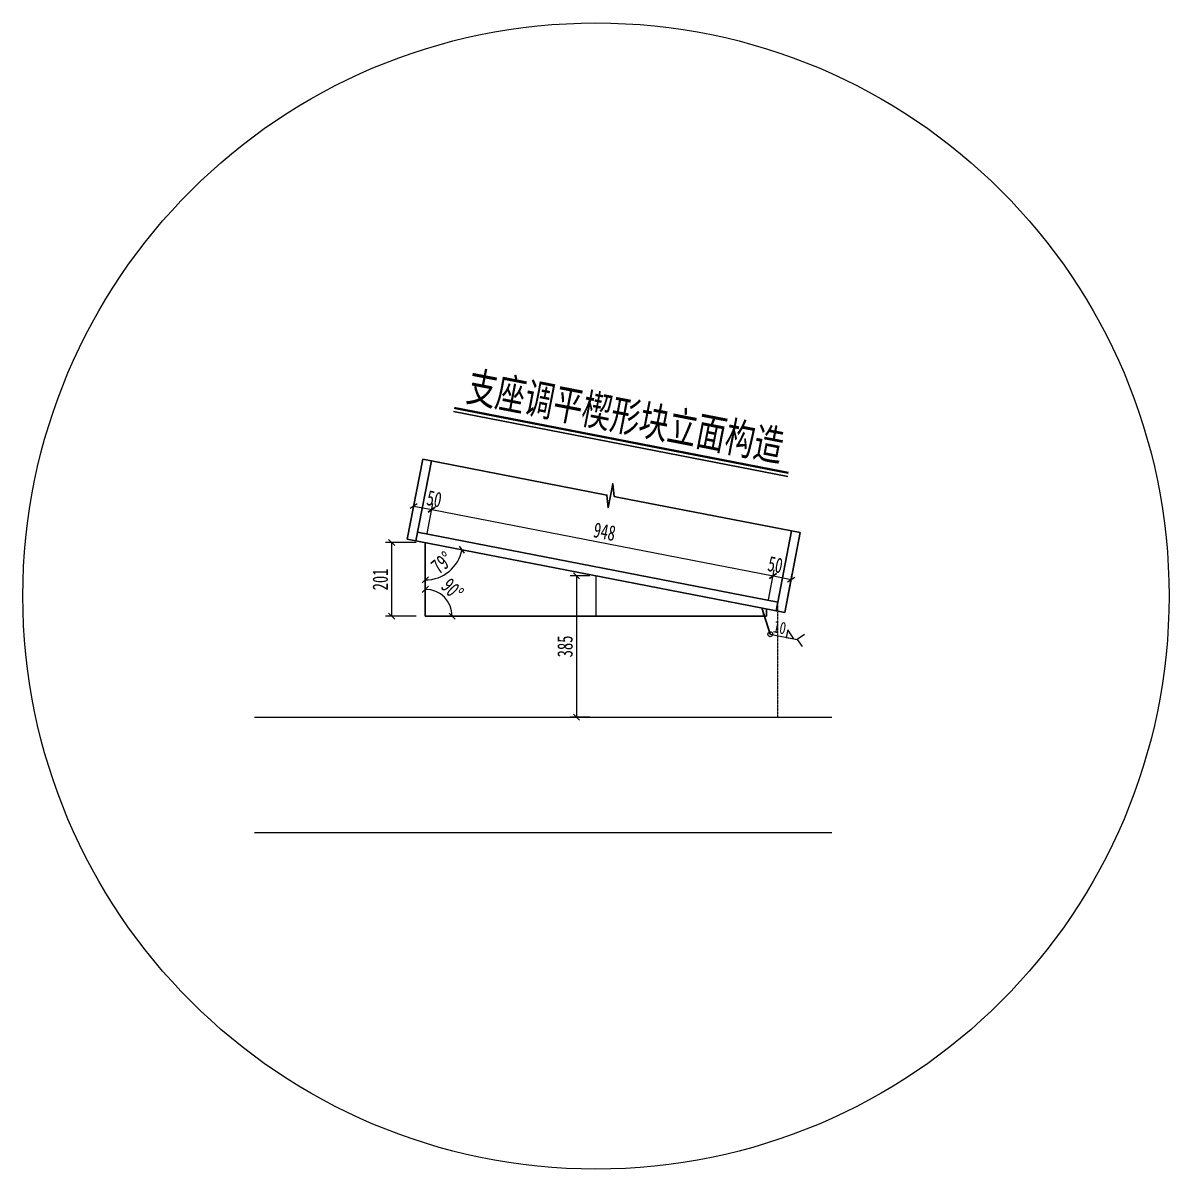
# Model space of a CAD drawing. Header units: millimetres. Extents: x -60009 to 63758, y -2164 to 95433.
# Drawn here: x 45823 to 48948, y 26919 to 30043 of the extents above; entities that cross this region are included whole.
import ezdxf
from ezdxf.enums import TextEntityAlignment as Align

# ---------------------------------------------------------------- set-up
doc = ezdxf.new("R2010")
doc.units = ezdxf.units.MM
doc.linetypes.add('CENTER', pattern=[2, 1.25, -0.25, 0.25, -0.25])
doc.layers.get('Defpoints').update_dxf_attribs({"color": 8})
for name, color, linetype, lineweight in [('Dim', 4, 'Continuous', 15), ('标注线及字体', 2, 'Continuous', 15), ('桥 中心线', 4, 'CENTER', 15), ('细实线', 4, 'Continuous', 15), ('钢板粗线', 1, 'Continuous', 25)]:
    doc.layers.add(name, color=color, linetype=linetype, lineweight=lineweight)
doc.layers.add('Text', color=4, linetype='Continuous')
doc.styles.add('111', font='仿宋_GB2312.TTF', dxfattribs={"width": 0.7})
doc.styles.add('SMEDI', font='仿宋_GB2312.TTF', dxfattribs={"width": 0.75})
doc.styles.get("Standard").update_dxf_attribs({"font": '仿宋_GB2312.TTF'})
doc.dimstyles.new('200', dxfattribs={"dimscale": 0, "dimtxt": 2.5, "dimasz": 1, "dimexe": 1, "dimexo": 1, "dimgap": 0.6, "dimtad": 1, "dimdec": 0, "dimdsep": 46, "dimtxsty": '111', "dimblk": 'OBLIQUE', "dimcen": 0, "dimclrd": 4, "dimclre": 4, "dimclrt": 4, "dimadec": 1, "dimazin": 2, "dimtfac": 1, "dimtdec": 0, "dimtix": 1, "dimtmove": 2, "dimatfit": 3, "dimfxl": 4, "dimfxlon": 1, "dimtolj": 1, "dimlwd": -1, "dimlwe": -1, "dimarcsym": 0})
doc.dimstyles.new('MSteel_1.0_1.0', dxfattribs={"dimtxt": 3, "dimasz": 1.2, "dimexe": 1, "dimexo": 1, "dimgap": 1, "dimtad": 3, "dimtoh": 1, "dimdec": 0, "dimzin": 0, "dimdsep": 46, "dimtxsty": 'Standard', "dimblk": 'ARCHTICK', "dimcen": 0.09, "dimclrd": 3, "dimclre": 3, "dimadec": 0, "dimazin": 0, "dimtfac": 1, "dimtdec": 4, "dimtofl": 0, "dimtmove": 0, "dimatfit": 3, "dimfxl": 1, "dimtolj": 1, "dimtzin": 0, "dimarcsym": 0})

# ---------------------------------------------------------------- blocks, each defined once
blk = doc.blocks.new('_Oblique')
at = {"color": 0, "linetype": 'ByBlock', "lineweight": -2}
blk.add_line((-0.5, -0.5), (0.5, 0.5), dxfattribs=at)
blk = doc.blocks.new('*D1783')
at = {"layer": 'Defpoints', "color": 0}
for p in [(46938, 28716.4), (46871.4, 28636.1), (46920.5, 28626.6)]:
    blk.add_point(p, dxfattribs=at)
at = {"layer": '细实线', "color": 4}
for p, q in [((46876.2, 28660.5), (46892.1, 28742.3)), ((46888.9, 28726), (46938, 28716.4)), ((46925.3, 28651), (46941.2, 28732.8))]:
    blk.add_line(p, q, dxfattribs=at)
at = {"layer": '细实线', "color": 4, "xscale": 16.66666666666666, "yscale": 16.66666666666666, "zscale": 16.66666666666666}
for p, rotation in [((46888.9, 28726), 168.9999999999743), ((46938, 28716.4), 348.9999999999743)]:
    blk.add_blockref('_Oblique', p, dxfattribs=dict(at, rotation=rotation))
at = {"layer": '细实线', "color": 4, "insert": (46944.8, 28745.7), "char_height": 41.67, "attachment_point": 5, "rotation": 349, "style": '111'}
blk.add_mtext('\\A1;50', dxfattribs=at)
blk = doc.blocks.new('*D1784')
at = {"layer": 'Defpoints', "color": 0}
for p in [(46920.5, 28626.6), (47868.6, 28535.5), (47851.1, 28445.7)]:
    blk.add_point(p, dxfattribs=at)
at = {"layer": '细实线', "color": 4}
for p, q in [((46925.3, 28651), (46941.2, 28732.8)), ((46938, 28716.4), (47868.6, 28535.5)), ((47855.9, 28470.1), (47871.8, 28551.9))]:
    blk.add_line(p, q, dxfattribs=at)
at = {"layer": '细实线', "color": 4, "xscale": 16.66666666666666, "yscale": 16.66666666666666, "zscale": 16.66666666666666}
for p, rotation in [((46938, 28716.4), 168.9999999999743), ((47868.6, 28535.5), 348.9999999999743)]:
    blk.add_blockref('_Oblique', p, dxfattribs=dict(at, rotation=rotation))
at = {"layer": '细实线', "color": 4, "insert": (47409.2, 28656.3), "char_height": 41.67, "attachment_point": 5, "rotation": 349, "style": '111'}
blk.add_mtext('\\A1;948', dxfattribs=at)
blk = doc.blocks.new('*D1785')
at = {"layer": 'Defpoints', "color": 0}
for p in [(47917.7, 28526), (47851.1, 28445.7), (47900.2, 28436.2)]:
    blk.add_point(p, dxfattribs=at)
at = {"layer": '细实线', "color": 4}
for p, q in [((47855.9, 28470.1), (47871.8, 28551.9)), ((47868.6, 28535.5), (47917.7, 28526)), ((47904.9, 28460.6), (47920.8, 28542.4))]:
    blk.add_line(p, q, dxfattribs=at)
at = {"layer": '细实线', "color": 4, "xscale": 16.66666666666666, "yscale": 16.66666666666666, "zscale": 16.66666666666666}
for p, rotation in [((47868.6, 28535.5), 168.9999999999743), ((47917.7, 28526), 348.9999999999743)]:
    blk.add_blockref('_Oblique', p, dxfattribs=dict(at, rotation=rotation))
at = {"layer": '细实线', "color": 4, "insert": (47874.7, 28566.2), "char_height": 41.67, "attachment_point": 5, "rotation": 349, "style": '111'}
blk.add_mtext('\\A1;50', dxfattribs=at)
blk = doc.blocks.new('*D1786')
at = {"layer": 'Defpoints', "color": 0}
for p in [(46920.5, 28626.6), (46828.6, 28425.7), (46920.5, 28425.7)]:
    blk.add_point(p, dxfattribs=at)
at = {"layer": '细实线', "color": 4}
for p, q in [((46895.3, 28626.6), (46811.9, 28626.6)), ((46828.6, 28626.6), (46828.6, 28425.7)), ((46895.3, 28425.7), (46811.9, 28425.7))]:
    blk.add_line(p, q, dxfattribs=at)
at = {"layer": '细实线', "color": 4, "xscale": 16.66666666666666, "yscale": 16.66666666666666, "zscale": 16.66666666666666}
for p, rotation in [((46828.6, 28626.6), 90), ((46828.6, 28425.7), 270)]:
    blk.add_blockref('_Oblique', p, dxfattribs=dict(at, rotation=rotation))
at = {"layer": '细实线', "color": 4, "insert": (46797.8, 28526.1), "char_height": 41.67, "attachment_point": 5, "rotation": 90, "style": '111'}
blk.add_mtext('\\A1;201', dxfattribs=at)
blk = doc.blocks.new('*D1787')
at = {"layer": 'Defpoints', "color": 0}
for p in [(46871.4, 28636.1), (46920.5, 28626.6), (46965.7, 28535.2), (47900.2, 28436.2), (46920.5, 28425.7)]:
    blk.add_point(p, dxfattribs=at)
at = {"layer": '细实线', "color": 4}
blk.add_arc((46920.5, 28626.6), 101.9, 270, 349, dxfattribs=at)
at = {"layer": '细实线', "color": 4, "xscale": 16.66666666666666, "yscale": 16.66666666666666, "zscale": 16.66666666666666}
for p, rotation in [((47020.6, 28607.1), 78.99999999999972), ((46920.5, 28524.7), 179.9999999999998)]:
    blk.add_blockref('_Oblique', p, dxfattribs=dict(at, rotation=rotation))
at = {"layer": '细实线', "color": 4, "insert": (46965.8, 28571.7), "char_height": 41.67, "attachment_point": 5, "rotation": 39.5, "style": '111'}
blk.add_mtext('\\A1;79°', dxfattribs=at)
blk = doc.blocks.new('*D1788')
at = {"layer": 'Defpoints', "color": 0}
for p in [(46920.5, 28626.6), (46984, 28462.4), (46920.5, 28425.7), (46920.5, 28425.7), (47851.1, 28425.7)]:
    blk.add_point(p, dxfattribs=at)
at = {"layer": '细实线', "color": 4}
blk.add_arc((46920.5, 28425.7), 73.3, 0, 90, dxfattribs=at)
at = {"layer": '细实线', "color": 4, "xscale": 16.66666666666666, "yscale": 16.66666666666666, "zscale": 16.66666666666666}
for p, rotation in [((46920.5, 28499), 179.9999999999993), ((46993.8, 28425.7), 270.0000000000003)]:
    blk.add_blockref('_Oblique', p, dxfattribs=dict(at, rotation=rotation))
at = {"layer": '细实线', "color": 4, "insert": (46994.2, 28499.3), "char_height": 41.67, "attachment_point": 5, "rotation": 315, "style": '111'}
blk.add_mtext('\\A1;90°', dxfattribs=at)
blk = doc.blocks.new('_ArchTick')
at = {"color": 0, "linetype": 'ByBlock', "const_width": 0.15}
blk.add_lwpolyline([(-0.5, -0.5), (0.5, 0.5)], dxfattribs=at)
blk = doc.blocks.new('*D1789')
at = {"layer": 'Defpoints', "color": 0}
for p in [(47385.8, 28536.1), (47332.5, 28150.7), (47385.8, 28150.7)]:
    blk.add_point(p, dxfattribs=at)
at = {"layer": '细实线', "color": 4}
for p, q in [((47369.2, 28536.1), (47315.8, 28536.1)), ((47332.5, 28536.1), (47332.5, 28150.7)), ((47369.2, 28150.7), (47315.8, 28150.7))]:
    blk.add_line(p, q, dxfattribs=at)
at = {"layer": '细实线', "color": 4, "xscale": 16.66666666666666, "yscale": 16.66666666666666, "zscale": 16.66666666666666}
for p, rotation in [((47332.5, 28536.1), 90), ((47332.5, 28150.7), 270)]:
    blk.add_blockref('_Oblique', p, dxfattribs=dict(at, rotation=rotation))
at = {"layer": '细实线', "color": 4, "insert": (47301.6, 28343.4), "char_height": 41.67, "attachment_point": 5, "rotation": 90, "style": '111'}
blk.add_mtext('\\A1;385', dxfattribs=at)

msp = doc.modelspace()

# ---------------------------------------------------------------- linework, layer by layer
at = {"color": 4}
msp.add_line((46997.3, 28983.9), (47908.6, 28806.8), dxfattribs=at)
at = {"color": 6, "const_width": 6}
msp.add_lwpolyline([(46999.2, 28993.7), (47910.5, 28816.6)], dxfattribs=at)
at = {"color": 4}
msp.add_lwpolyline([(46913.7, 28853.6), (47415.4, 28756.1), (47418.8, 28721.4), (47431.6, 28786.9), (47435, 28752.3), (47448.1, 28749.7), (47942.5, 28653.6)], dxfattribs=at)
at = {"layer": 'Dim', "color": 8}
msp.add_line((47861.1, 28376.7), (47934.4, 28362.4), dxfattribs=at)
msp.add_lwpolyline([(47908.5, 28388.3), (47904.6, 28368.2), (47924.8, 28364.3)], close=True, dxfattribs=at)
msp.add_lwpolyline([(47953.9, 28375.6), (47934.4, 28362.4), (47947.5, 28342.9)], dxfattribs=at)
msp.add_circle((47861.1, 28376.7), 6.71, dxfattribs=at)
at = {"layer": '桥 中心线', "ltscale": 2}
msp.add_line((47881.2, 28150.7), (47881.2, 28464.3), dxfattribs=at)
at = {"layer": '细实线'}
for p, q in [((47385.8, 28536.1), (47385.8, 28425.7)), ((46454.7, 28150.7), (48028.5, 28150.7)), ((46454.7, 27836.2), (48028.5, 27836.2))]:
    msp.add_line(p, q, dxfattribs=at)
msp.add_circle((47385.8, 28480.9), 1562.4, dxfattribs=at)
at = {"layer": '钢板粗线'}
for p, q in [((46899.6, 28655.1), (47881.2, 28464.3)), ((46871.4, 28636.1), (47900.2, 28436.2)), ((46920.5, 28425.7), (46920.5, 28626.6)), ((47851.1, 28425.7), (47851.1, 28445.7)), ((46920.5, 28425.7), (47851.1, 28425.7))]:
    msp.add_line(p, q, dxfattribs=at)
for points in [[(46913.7, 28853.6), (46871.4, 28636.1)], [(46937.3, 28849), (46895, 28631.5)], [(47918.9, 28658.2), (47876.6, 28440.7)], [(47942.5, 28653.6), (47900.2, 28436.2)]]:
    msp.add_lwpolyline(points, dxfattribs=at)

# ---------------------------------------------------------------- texts
at = {"layer": 'Text', "color": 8, "style": 'SMEDI', "width": 0.75}
msp.add_text('10', height=33.33, rotation=349, dxfattribs=at).set_placement((47870.2, 28398.7), align=Align.MIDDLE_LEFT)
at = {"layer": '标注线及字体', "color": 0, "style": '111', "width": 0.7}
msp.add_text('支座调平楔形块立面构造', height=83.333, rotation=349, dxfattribs=at).set_placement((47467, 28972.7), align=Align.MIDDLE)

# ---------------------------------------------------------------- dimensions: what is measured, and where the dimension line sits
at = {"layer": '细实线'}
for base, p1, p2, picture, middle in [((46938, 28716.4), (46871.4, 28636.1), (46920.5, 28626.6), '*D1783', (46944.8, 28745.7)), ((47917.7, 28526), (47851.1, 28445.7), (47900.2, 28436.2), '*D1785', (47874.7, 28566.2))]:
    dim = msp.add_linear_dim(base=base, p1=p1, p2=p2, angle=349, dimstyle='200', override={"dimscale": 16.666667}, dxfattribs=at)
    dim.commit()
    dim.dimension.update_dxf_attribs({"geometry": picture, "text_midpoint": middle, "dimtype": 160})
for base, p1, p2, angle, override, picture, middle in [((47868.6, 28535.5), (46920.5, 28626.6), (47851.1, 28445.7), 349, {"dimscale": 16.666667}, '*D1784', (47409.2, 28656.3)), ((47332.5, 28150.7), (47385.8, 28536.1), (47385.8, 28150.7), 90, {"dimscale": 16.666667, "dimblk": 'Oblique'}, '*D1789', (47301.6, 28343.4))]:
    dim = msp.add_linear_dim(base=base, p1=p1, p2=p2, angle=angle, dimstyle='200', override=override, dxfattribs=at)
    dim.commit()
    dim.dimension.update_dxf_attribs({"geometry": picture, "text_midpoint": middle})
dim = msp.add_aligned_dim(p1=(46920.5, 28626.6), p2=(46920.5, 28425.7), distance=-91.9, dimstyle='200', override={"dimscale": 16.666667}, dxfattribs=at)
dim.commit()
dim.dimension.update_dxf_attribs({"geometry": '*D1786', "text_midpoint": (46797.8, 28526.1)})
for base, line1, line2, picture, middle in [((46965.7, 28535.2), ((46871.4, 28636.1), (47900.2, 28436.2)), ((46920.5, 28425.7), (46920.5, 28626.6)), '*D1787', (46965.8, 28571.7)), ((46984, 28462.4), ((46920.5, 28425.7), (46920.5, 28626.6)), ((46920.5, 28425.7), (47851.1, 28425.7)), '*D1788', (46994.2, 28499.3))]:
    dim = msp.add_angular_dim_2l(base=base, line1=line1, line2=line2, dimstyle='200', override={"dimscale": 16.666667}, dxfattribs=at)
    dim.commit()
    dim.dimension.update_dxf_attribs({"geometry": picture, "text_midpoint": middle})

# ---------------------------------------------------------------- leaders
at = {"layer": 'Dim'}
msp.add_leader([(47837.5, 28448.6), (47861.1, 28376.7)], dimstyle='MSteel_1.0_1.0', override={"dimscale": 16.666667, "dimclrd": 256}, dxfattribs=at)

doc.saveas('drawing.dxf')
